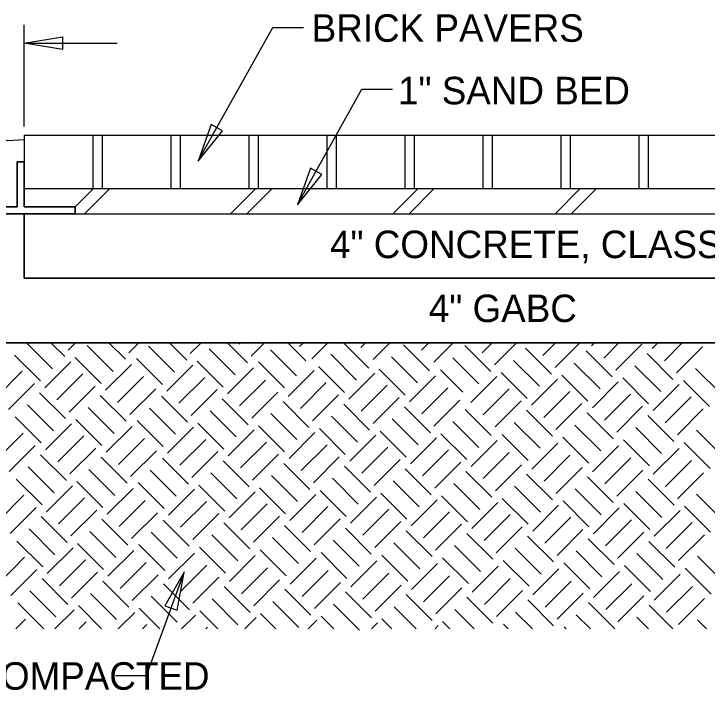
# Model space of a CAD drawing. Extents: x 1 to 16.5, y 0.6 to 9.7.
# Drawn here: x 6.813 to 9.079, y 2.964 to 5.175 of the extents above; entities that cross this region are included whole.
import ezdxf

# ---------------------------------------------------------------- set-up
doc = ezdxf.new("R2010")
doc.units = 0
for name, color, linetype in [('SD_P_Dimension Lines', 7, 'Continuous'), ('SD_P_Dimension Text', 7, 'Continuous'), ('SD_P_Prop Object Lines', 7, 'Continuous'), ('SD_P_Shading', 7, 'Continuous'), ('SD_X_Exist Object Lines', 7, 'Continuous')]:
    doc.layers.add(name, color=color, linetype=linetype)

msp = doc.modelspace()

# ---------------------------------------------------------------- linework, layer by layer
at = {"layer": 'SD_P_Dimension Lines'}
for p, q in [((6.8461, 4.8077), (6.8461, 5.1394)), ((7.4155, 4.6954), (7.6595, 5.1312)), ((7.6595, 5.1312), (7.7595, 5.1312)), ((6.8461, 5.0794), (7.1508, 5.0794)), ((7.7403, 4.5519), (7.9504, 4.9289)), ((7.9504, 4.9289), (8.0504, 4.9289)), ((7.4578, 4.8135), (7.415, 4.6942)), ((7.4944, 4.793), (7.4578, 4.8135)), ((7.415, 4.6942), (7.4944, 4.793)), ((7.7826, 4.6706), (7.74, 4.5512)), ((7.8192, 4.6502), (7.7826, 4.6706)), ((7.74, 4.5512), (7.8192, 4.6502)), ((7.369, 3.3509), (7.2454, 3.011)), ((7.369, 3.3502), (7.3066, 3.2399)), ((7.3461, 3.2255), (7.369, 3.3502)), ((7.3066, 3.2399), (7.3461, 3.2255)), ((7.2454, 3.011), (7.1454, 3.011))]:
    msp.add_line(p, q, dxfattribs=at)
msp.add_lwpolyline([(6.9711, 5.0586), (6.8461, 5.0794), (6.9711, 5.1002)], close=True, dxfattribs=at)
at = {"layer": 'SD_P_Prop Object Lines'}
for p, q in [((6.8461, 4.7787), (9.8761, 4.7787)), ((6.8461, 4.7787), (6.8461, 4.6045)), ((7.0711, 4.7787), (7.0711, 4.6045)), ((7.1011, 4.7787), (7.1011, 4.6045)), ((7.3261, 4.7787), (7.3261, 4.6045)), ((7.3561, 4.7787), (7.3561, 4.6045)), ((7.5811, 4.7787), (7.5811, 4.6045)), ((7.6111, 4.7787), (7.6111, 4.6045)), ((7.8361, 4.7787), (7.8361, 4.6045)), ((7.8661, 4.7787), (7.8661, 4.6045)), ((8.0911, 4.7787), (8.0911, 4.6045)), ((8.1211, 4.7787), (8.1211, 4.6045)), ((8.3461, 4.7787), (8.3461, 4.6045)), ((8.3761, 4.7787), (8.3761, 4.6045)), ((8.6011, 4.7787), (8.6011, 4.6045)), ((8.6311, 4.7787), (8.6311, 4.6045)), ((8.8561, 4.7787), (8.8561, 4.6045)), ((8.8861, 4.7787), (8.8861, 4.6045)), ((6.8461, 4.6045), (9.8761, 4.6045)), ((6.8461, 4.5219), (6.5724, 4.5219)), ((6.8461, 4.5219), (9.8761, 4.5219)), ((6.8461, 4.5219), (6.8461, 4.311)), ((6.8461, 4.311), (9.8761, 4.311)), ((6.5724, 4.1), (9.8761, 4.1))]:
    msp.add_line(p, q, dxfattribs=at)
msp.add_lwpolyline([(6.8461, 4.6916), (6.8461, 4.5448), (7.0131, 4.5448), (7.0131, 4.5219), (6.6844, 4.5219), (6.6844, 4.5448), (6.8234, 4.5448), (6.8234, 4.6916)], close=True, dxfattribs=at)
at = {"layer": 'SD_P_Shading'}
for points in [[(6.8234, 4.6916), (6.8234, 4.5448), (6.6844, 4.5448), (6.6844, 4.5219), (7.0131, 4.5219), (7.0131, 4.5448), (6.8461, 4.5448), (6.8461, 4.6916)], [(6.5724, 4.5219), (6.8461, 4.5219), (6.8461, 4.311), (9.8761, 4.311), (9.8761, 4.1), (6.5724, 4.1), (6.5724, 4.311)], [(6.8461, 4.5219), (9.8761, 4.5219), (9.8761, 4.311), (6.8461, 4.311)]]:
    msp.add_lwpolyline(points, close=True, dxfattribs=at)
at = {"layer": 'SD_X_Exist Object Lines'}
for p, q in [((7.0131, 4.5443), (7.0732, 4.6045)), ((7.0437, 4.5219), (7.1263, 4.6045)), ((7.521, 4.5219), (7.6036, 4.6045)), ((7.574, 4.5219), (7.6566, 4.6045)), ((8.0513, 4.5219), (8.1339, 4.6045)), ((8.1044, 4.5219), (8.1869, 4.6045)), ((8.5817, 4.5219), (8.6642, 4.6045)), ((8.6347, 4.5219), (8.7172, 4.6045)), ((6.939, 4.0149), (6.8542, 4.0997)), ((6.9788, 4.0547), (6.9334, 4.1)), ((6.9905, 4.0763), (7.0143, 4.1)), ((7.1375, 4.0062), (7.0526, 4.0911)), ((7.1773, 4.046), (7.1232, 4.1)), ((7.189, 4.0676), (7.2214, 4.1)), ((7.3379, 4.0036), (7.2531, 4.0884)), ((7.3777, 4.0433), (7.321, 4.1)), ((7.3777, 4.0433), (7.321, 4.1)), ((7.3777, 4.0433), (7.321, 4.1)), ((7.3777, 4.0433), (7.321, 4.1)), ((7.3777, 4.0433), (7.321, 4.1)), ((7.3777, 4.0433), (7.321, 4.1)), ((7.3777, 4.0433), (7.321, 4.1)), ((7.3777, 4.0433), (7.321, 4.1)), ((7.3777, 4.0433), (7.321, 4.1)), ((7.3777, 4.0433), (7.321, 4.1)), ((7.3777, 4.0433), (7.321, 4.1)), ((7.3777, 4.0433), (7.321, 4.1)), ((7.3777, 4.0433), (7.321, 4.1)), ((7.3777, 4.0433), (7.321, 4.1)), ((7.4245, 4.1), (7.3894, 4.065)), ((7.5364, 3.9949), (7.4516, 4.0798)), ((7.5762, 4.0347), (7.5108, 4.1)), ((7.5481, 4.0961), (7.5521, 4.1)), ((7.5879, 4.0563), (7.6316, 4.1)), ((7.7675, 4.0411), (7.7086, 4.1)), ((7.7675, 4.0411), (7.7086, 4.1)), ((7.7675, 4.0411), (7.7086, 4.1)), ((7.7675, 4.0411), (7.7086, 4.1)), ((7.7675, 4.0411), (7.7086, 4.1)), ((7.7675, 4.0411), (7.7086, 4.1)), ((7.7675, 4.0411), (7.7086, 4.1)), ((7.7675, 4.0411), (7.7086, 4.1)), ((7.7675, 4.0411), (7.7086, 4.1)), ((7.7675, 4.0411), (7.7086, 4.1)), ((7.7675, 4.0411), (7.7086, 4.1)), ((7.7675, 4.0411), (7.7086, 4.1)), ((7.7675, 4.0411), (7.7086, 4.1)), ((7.7466, 4.0874), (7.7592, 4.1)), ((7.7863, 4.0476), (7.8388, 4.1)), ((7.9731, 4.0173), (7.8904, 4.1)), ((7.947, 4.0848), (7.9623, 4.1)), ((7.9868, 4.045), (8.0419, 4.1)), ((8.1716, 4.0087), (8.0867, 4.0935)), ((8.1455, 4.0761), (8.1694, 4.1)), ((8.1853, 4.0363), (8.249, 4.1)), ((8.372, 4.006), (8.2872, 4.0909)), ((8.3439, 4.0674), (8.3766, 4.1)), ((8.3837, 4.0277), (8.4561, 4.1)), ((8.5705, 3.9974), (8.4856, 4.0822)), ((8.5424, 4.0588), (8.5837, 4.1)), ((8.5822, 4.019), (8.6632, 4.1)), ((8.7011, 4.0899), (8.7113, 4.1)), ((8.7409, 4.0501), (8.7908, 4.1)), ((8.7806, 4.0103), (8.8655, 4.0952)), ((8.8995, 4.0812), (8.9184, 4.1)), ((8.9393, 4.0414), (8.9979, 4.1)), ((8.9791, 4.0017), (9.0639, 4.0865)), ((6.8993, 3.9751), (6.8144, 4.06)), ((7.7369, 3.9922), (7.652, 4.0771)), ((7.9333, 3.9776), (7.8485, 4.0624)), ((8.7689, 3.9887), (8.6841, 4.0735)), ((8.9674, 3.98), (8.8825, 4.0649)), ((6.9985, 4.038), (6.9137, 3.9531)), ((7.0977, 3.9665), (7.0129, 4.0513)), ((7.2982, 3.9638), (7.2133, 4.0486)), ((7.4966, 3.9551), (7.4118, 4.04)), ((7.6971, 3.9525), (7.6122, 4.0373)), ((8.1318, 3.9689), (8.0469, 4.0538)), ((8.3322, 3.9662), (8.2474, 4.0511)), ((8.5307, 3.9576), (8.4458, 4.0424)), ((7.1121, 3.9445), (7.197, 4.0293)), ((7.3974, 4.0267), (7.3126, 3.9418)), ((7.511, 3.9331), (7.5959, 4.018)), ((7.8935, 3.9378), (7.8087, 4.0227)), ((8.092, 3.9291), (8.0072, 4.014)), ((8.7292, 3.9489), (8.6443, 4.0338)), ((8.9276, 3.9403), (8.8428, 4.0251)), ((9.1261, 3.9316), (9.0412, 4.0164)), ((6.8398, 4.0069), (6.755, 3.922)), ((7.0383, 3.9982), (6.9534, 3.9134)), ((7.1519, 3.9047), (7.2368, 3.9895)), ((7.7944, 4.0093), (7.7095, 3.9245)), ((7.9928, 4.0007), (7.908, 3.9158)), ((8.1913, 3.992), (8.1064, 3.9072)), ((8.2802, 3.9387), (8.2076, 4.0113)), ((8.3917, 3.9893), (8.3069, 3.9045)), ((8.4909, 3.9178), (8.4061, 4.0027)), ((8.6894, 3.9091), (8.6045, 3.994)), ((6.8796, 3.9671), (6.7948, 3.8822)), ((7.4372, 3.9869), (7.3524, 3.902)), ((7.5508, 3.8934), (7.6357, 3.9782)), ((7.8341, 3.9696), (7.7493, 3.8847)), ((8.5902, 3.9807), (8.5053, 3.8958)), ((8.7886, 3.972), (8.7038, 3.8872)), ((8.8878, 3.9005), (8.803, 3.9853)), ((9.0863, 3.8918), (9.0014, 3.9767)), ((7.0781, 3.9584), (6.9932, 3.8736)), ((7.1917, 3.8649), (7.2765, 3.9498)), ((7.477, 3.9471), (7.3921, 3.8623)), ((8.0326, 3.9609), (7.9477, 3.876)), ((8.231, 3.9522), (8.1462, 3.8674)), ((8.4315, 3.9496), (8.3466, 3.8647)), ((8.9871, 3.9634), (8.9022, 3.8785)), ((6.9815, 3.852), (6.8967, 3.9368)), ((7.18, 3.8433), (7.0951, 3.9281)), ((7.3804, 3.8406), (7.2956, 3.9255)), ((7.5906, 3.8536), (7.6754, 3.9384)), ((7.8739, 3.9298), (7.789, 3.8449)), ((8.0724, 3.9211), (7.9875, 3.8363)), ((8.63, 3.9409), (8.5451, 3.8561)), ((8.8284, 3.9322), (8.7436, 3.8474)), ((9.0269, 3.9236), (8.942, 3.8387)), ((7.5789, 3.832), (7.494, 3.9168)), ((7.7773, 3.8233), (7.6925, 3.9082)), ((7.9758, 3.8146), (7.8909, 3.8995)), ((8.2708, 3.9125), (8.186, 3.8276)), ((8.4713, 3.9098), (8.3864, 3.8249)), ((8.6697, 3.9011), (8.5849, 3.8163)), ((6.9417, 3.8122), (6.8569, 3.897)), ((7.1402, 3.8035), (7.0553, 3.8884)), ((7.3406, 3.8009), (7.2558, 3.8857)), ((7.5391, 3.7922), (7.4542, 3.877)), ((8.1743, 3.806), (8.0894, 3.8908)), ((8.3727, 3.7973), (8.2879, 3.8822)), ((8.5732, 3.7946), (8.4883, 3.8795)), ((8.5732, 3.7946), (8.4883, 3.8795)), ((8.5732, 3.7946), (8.4883, 3.8795)), ((8.5732, 3.7946), (8.4883, 3.8795)), ((8.5732, 3.7946), (8.4883, 3.8795)), ((8.5732, 3.7946), (8.4883, 3.8795)), ((8.8682, 3.8925), (8.7833, 3.8076)), ((9.0666, 3.8838), (8.9818, 3.7989)), ((6.902, 3.7724), (6.8171, 3.8573)), ((7.7376, 3.7835), (7.6527, 3.8684)), ((7.936, 3.7749), (7.8512, 3.8597)), ((8.7716, 3.786), (8.6868, 3.8708)), ((8.7716, 3.786), (8.6868, 3.8708)), ((8.7716, 3.786), (8.6868, 3.8708)), ((8.7716, 3.786), (8.6868, 3.8708)), ((8.7716, 3.786), (8.6868, 3.8708)), ((8.7716, 3.786), (8.6868, 3.8708)), ((8.7716, 3.786), (8.6868, 3.8708)), ((8.9701, 3.7773), (8.8852, 3.8622)), ((8.9701, 3.7773), (8.8852, 3.8622)), ((8.9701, 3.7773), (8.8852, 3.8622)), ((8.9701, 3.7773), (8.8852, 3.8622)), ((8.9701, 3.7773), (8.8852, 3.8622)), ((8.9701, 3.7773), (8.8852, 3.8622)), ((8.9701, 3.7773), (8.8852, 3.8622)), ((8.9701, 3.7773), (8.8852, 3.8622)), ((7.0012, 3.8353), (6.9164, 3.7504)), ((7.1004, 3.7637), (7.0156, 3.8486)), ((7.3009, 3.7611), (7.216, 3.8459)), ((7.4993, 3.7524), (7.4145, 3.8373)), ((8.1345, 3.7662), (8.0496, 3.8511)), ((8.3329, 3.7575), (8.2481, 3.8424)), ((8.5334, 3.7549), (8.4485, 3.8397)), ((8.7318, 3.7462), (8.647, 3.8311)), ((7.1148, 3.7418), (7.1997, 3.8266)), ((7.4001, 3.8239), (7.3153, 3.7391)), ((7.5137, 3.7304), (7.5986, 3.8153)), ((7.6978, 3.7438), (7.6129, 3.8286)), ((7.8962, 3.7351), (7.8114, 3.8199)), ((8.0947, 3.7264), (8.0099, 3.8113)), ((8.9303, 3.7375), (8.8455, 3.8224)), ((9.1288, 3.7289), (9.0439, 3.8137)), ((6.8425, 3.8042), (6.7577, 3.7193)), ((7.041, 3.7955), (6.9561, 3.7106)), ((7.1546, 3.702), (7.2395, 3.7868)), ((7.797, 3.8066), (7.7122, 3.7218)), ((7.9955, 3.798), (7.9107, 3.7131)), ((8.194, 3.7893), (8.1091, 3.7044)), ((8.2932, 3.7178), (8.2083, 3.8026)), ((8.4936, 3.7151), (8.4088, 3.7999)), ((8.6921, 3.7064), (8.6072, 3.7913)), ((6.8823, 3.7644), (6.7975, 3.6795)), ((7.4399, 3.7842), (7.3551, 3.6993)), ((7.5535, 3.6907), (7.6384, 3.7755)), ((7.8368, 3.7668), (7.752, 3.682)), ((8.3076, 3.6958), (8.3924, 3.7806)), ((8.506, 3.6871), (8.5909, 3.772)), ((8.7045, 3.6785), (8.7893, 3.7633)), ((8.8905, 3.6978), (8.8057, 3.7826)), ((9.089, 3.6891), (9.0041, 3.774)), ((7.0808, 3.7557), (6.9959, 3.6709)), ((7.1944, 3.6622), (7.2792, 3.7471)), ((7.4797, 3.7444), (7.3948, 3.6595)), ((8.0353, 3.7582), (7.9504, 3.6733)), ((8.2337, 3.7495), (8.1489, 3.6647)), ((8.3473, 3.656), (8.4322, 3.7409)), ((8.903, 3.6698), (8.9878, 3.7546)), ((6.9842, 3.6492), (6.8994, 3.7341)), ((7.1827, 3.6406), (7.0978, 3.7254)), ((7.3831, 3.6379), (7.2983, 3.7228)), ((7.5933, 3.6509), (7.6781, 3.7357)), ((7.8766, 3.7271), (7.7917, 3.6422)), ((8.0751, 3.7184), (7.9902, 3.6336)), ((8.5458, 3.6473), (8.6307, 3.7322)), ((8.7443, 3.6387), (8.8291, 3.7235)), ((6.9444, 3.6095), (6.8596, 3.6943)), ((7.5816, 3.6293), (7.4967, 3.7141)), ((7.78, 3.6206), (7.6952, 3.7054)), ((7.9785, 3.6119), (7.8936, 3.6968)), ((8.2735, 3.7097), (8.1887, 3.6249)), ((8.3871, 3.6162), (8.472, 3.7011)), ((8.9427, 3.63), (9.0276, 3.7149)), ((7.1429, 3.6008), (7.058, 3.6857)), ((7.3433, 3.5981), (7.2585, 3.683)), ((7.5418, 3.5895), (7.4569, 3.6743)), ((8.177, 3.6033), (8.0921, 3.6881)), ((8.3754, 3.5946), (8.2906, 3.6795)), ((8.5856, 3.6076), (8.6704, 3.6924)), ((8.784, 3.5989), (8.8689, 3.6838)), ((8.9825, 3.5902), (9.0674, 3.6751)), ((6.9047, 3.5697), (6.8198, 3.6545)), ((7.7403, 3.5808), (7.6554, 3.6657)), ((7.9387, 3.5722), (7.8539, 3.657)), ((8.5739, 3.5859), (8.489, 3.6708)), ((8.7723, 3.5773), (8.6875, 3.6621)), ((8.9708, 3.5686), (8.8859, 3.6535)), ((7.0039, 3.6326), (6.9191, 3.5477)), ((7.1031, 3.561), (7.0183, 3.6459)), ((7.3036, 3.5584), (7.2187, 3.6432)), ((7.502, 3.5497), (7.4172, 3.6346)), ((8.1372, 3.5635), (8.0523, 3.6483)), ((8.3356, 3.5548), (8.2508, 3.6397)), ((8.5341, 3.5462), (8.4492, 3.631)), ((7.1175, 3.539), (7.2024, 3.6239)), ((7.4028, 3.6212), (7.318, 3.5364)), ((7.6013, 3.6126), (7.5164, 3.5277)), ((7.7005, 3.541), (7.6156, 3.6259)), ((7.7997, 3.6039), (7.7149, 3.5191)), ((7.8989, 3.5324), (7.8141, 3.6172)), ((8.0974, 3.5237), (8.0126, 3.6086)), ((8.7326, 3.5375), (8.6477, 3.6224)), ((8.931, 3.5288), (8.8462, 3.6137)), ((9.1295, 3.5202), (9.0446, 3.605)), ((6.8452, 3.6015), (6.7604, 3.5166)), ((7.0437, 3.5928), (6.9588, 3.5079)), ((7.1573, 3.4993), (7.2422, 3.5841)), ((7.4426, 3.5815), (7.3577, 3.4966)), ((7.9982, 3.5952), (7.9134, 3.5104)), ((8.1967, 3.5866), (8.1118, 3.5017)), ((8.2959, 3.515), (8.211, 3.5999)), ((8.4943, 3.5064), (8.4095, 3.5912)), ((8.6928, 3.4977), (8.6079, 3.5826)), ((6.885, 3.5617), (6.8002, 3.4768)), ((7.6411, 3.5728), (7.5562, 3.4879)), ((7.8395, 3.5641), (7.7547, 3.4793)), ((8.3951, 3.5779), (8.3103, 3.4931)), ((8.5936, 3.5693), (8.5087, 3.4844)), ((8.792, 3.5606), (8.7072, 3.4757)), ((8.8912, 3.4891), (8.8064, 3.5739)), ((9.0897, 3.4804), (9.0048, 3.5652)), ((7.0835, 3.553), (6.9986, 3.4682)), ((7.1971, 3.4595), (7.2819, 3.5444)), ((7.4824, 3.5417), (7.3975, 3.4568)), ((8.038, 3.5555), (7.9531, 3.4706)), ((8.2364, 3.5468), (8.1516, 3.462)), ((8.4349, 3.5381), (8.35, 3.4533)), ((8.9905, 3.5519), (8.9057, 3.4671)), ((6.9869, 3.4465), (6.9021, 3.5314)), ((7.1854, 3.4379), (7.1005, 3.5227)), ((7.3858, 3.4352), (7.301, 3.5201)), ((7.6808, 3.533), (7.596, 3.4482)), ((7.8793, 3.5244), (7.7944, 3.4395)), ((8.0778, 3.5157), (7.9929, 3.4308)), ((8.6334, 3.5295), (8.5485, 3.4446)), ((8.8318, 3.5208), (8.747, 3.436)), ((6.9471, 3.4068), (6.8623, 3.4916)), ((7.5843, 3.4265), (7.4994, 3.5114)), ((7.7827, 3.4179), (7.6979, 3.5027)), ((7.9812, 3.4092), (7.8963, 3.4941)), ((8.2762, 3.507), (8.1914, 3.4222)), ((8.4747, 3.4984), (8.3898, 3.4135)), ((9.0303, 3.5122), (8.9454, 3.4273)), ((7.1456, 3.3981), (7.0607, 3.4829)), ((7.346, 3.3954), (7.2612, 3.4803)), ((7.5445, 3.3868), (7.4596, 3.4716)), ((8.1797, 3.4006), (8.0948, 3.4854)), ((8.3781, 3.3919), (8.2933, 3.4767)), ((8.5766, 3.3832), (8.4917, 3.4681)), ((8.6731, 3.4897), (8.5883, 3.4049)), ((8.8716, 3.481), (8.7867, 3.3962)), ((9.0701, 3.4724), (8.9852, 3.3875)), ((6.9074, 3.367), (6.8225, 3.4518)), ((7.743, 3.3781), (7.6581, 3.463)), ((7.9414, 3.3694), (7.8566, 3.4543)), ((8.1399, 3.3608), (8.055, 3.4456)), ((8.775, 3.3746), (8.6902, 3.4594)), ((8.9735, 3.3659), (8.8886, 3.4507)), ((7.0066, 3.4299), (6.9218, 3.345)), ((7.1058, 3.3583), (7.021, 3.4432)), ((7.3063, 3.3557), (7.2214, 3.4405)), ((7.5047, 3.347), (7.4199, 3.4318)), ((7.7032, 3.3383), (7.6183, 3.4232)), ((8.3383, 3.3521), (8.2535, 3.437)), ((8.5368, 3.3434), (8.4519, 3.4283)), ((7.1202, 3.3363), (7.2051, 3.4212)), ((7.3187, 3.3277), (7.4035, 3.4125)), ((7.5171, 3.319), (7.602, 3.4039)), ((7.9016, 3.3297), (7.8168, 3.4145)), ((8.1001, 3.321), (8.0152, 3.4059)), ((8.7353, 3.3348), (8.6504, 3.4196)), ((8.9337, 3.3261), (8.8489, 3.411)), ((9.1322, 3.3175), (9.0473, 3.4023)), ((6.8479, 3.3987), (6.7631, 3.3139)), ((7.0464, 3.3901), (6.9615, 3.3052)), ((7.16, 3.2966), (7.2449, 3.3814)), ((7.7156, 3.3103), (7.8005, 3.3952)), ((7.9141, 3.3017), (7.9989, 3.3865)), ((8.1125, 3.293), (8.1974, 3.3779)), ((8.2986, 3.3123), (8.2137, 3.3972)), ((8.497, 3.3037), (8.4122, 3.3885)), ((8.6955, 3.295), (8.6106, 3.3799)), ((6.8877, 3.359), (6.8029, 3.2741)), ((7.3585, 3.2879), (7.4433, 3.3728)), ((7.5569, 3.2792), (7.6418, 3.3641)), ((7.7554, 3.2706), (7.8402, 3.3554)), ((8.311, 3.2844), (8.3958, 3.3692)), ((8.5094, 3.2757), (8.5943, 3.3605)), ((8.8939, 3.2863), (8.8091, 3.3712)), ((9.0924, 3.2777), (9.0075, 3.3625)), ((7.0862, 3.3503), (7.0013, 3.2654)), ((7.1998, 3.2568), (7.2846, 3.3416)), ((7.3982, 3.2481), (7.4831, 3.333)), ((7.9538, 3.2619), (8.0387, 3.3468)), ((8.1523, 3.2532), (8.2371, 3.3381)), ((8.7079, 3.267), (8.7928, 3.3519)), ((8.9064, 3.2584), (8.9912, 3.3432)), ((6.9896, 3.2438), (6.9047, 3.3287)), ((7.1881, 3.2352), (7.1032, 3.32)), ((7.3865, 3.2265), (7.3017, 3.3113)), ((7.5967, 3.2395), (7.6815, 3.3243)), ((7.7952, 3.2308), (7.88, 3.3156)), ((8.3508, 3.2446), (8.4356, 3.3294)), ((8.5492, 3.2359), (8.6341, 3.3208)), ((8.7477, 3.2273), (8.8325, 3.3121)), ((6.9498, 3.204), (6.865, 3.2889)), ((7.585, 3.2178), (7.5001, 3.3027)), ((7.7834, 3.2092), (7.6986, 3.294)), ((7.9936, 3.2221), (8.0785, 3.307)), ((8.1921, 3.2135), (8.2769, 3.2983)), ((8.3905, 3.2048), (8.4754, 3.2897)), ((8.9461, 3.2186), (9.031, 3.3034)), ((7.1483, 3.1954), (7.0634, 3.2802)), ((7.3467, 3.1867), (7.2619, 3.2716)), ((7.9819, 3.2005), (7.897, 3.2854)), ((8.1804, 3.1918), (8.0955, 3.2767)), ((8.3788, 3.1832), (8.294, 3.268)), ((8.589, 3.1961), (8.6738, 3.281)), ((8.7874, 3.1875), (8.8723, 3.2723)), ((8.9859, 3.1788), (9.0708, 3.2637)), ((6.9101, 3.1643), (6.8252, 3.2491)), ((7.5452, 3.1781), (7.4604, 3.2629)), ((7.7437, 3.1694), (7.6588, 3.2542)), ((7.9421, 3.1607), (7.8573, 3.2456)), ((8.5773, 3.1745), (8.4924, 3.2594)), ((8.777, 3.1645), (8.6909, 3.2507)), ((8.9668, 3.1645), (8.8893, 3.242)), ((7.0093, 3.2271), (6.9467, 3.1645)), ((7.0996, 3.1645), (7.0237, 3.2405)), ((7.2078, 3.2185), (7.1538, 3.1645)), ((7.2894, 3.1645), (7.2221, 3.2318)), ((7.4792, 3.1645), (7.4206, 3.2231)), ((8.1281, 3.1645), (8.0557, 3.2369)), ((8.3179, 3.1645), (8.2542, 3.2283)), ((8.5077, 3.1645), (8.4527, 3.2196)), ((6.8506, 3.196), (6.8191, 3.1645)), ((7.4062, 3.2098), (7.361, 3.1645)), ((7.6047, 3.2012), (7.5681, 3.1645)), ((7.669, 3.1645), (7.619, 3.2145)), ((7.8588, 3.1645), (7.8175, 3.2058)), ((8.0486, 3.1645), (8.016, 3.1971)), ((8.6975, 3.1645), (8.6511, 3.2109)), ((8.8873, 3.1645), (8.8496, 3.2023)), ((7.0491, 3.1874), (7.0263, 3.1645)), ((7.2475, 3.1787), (7.2334, 3.1645)), ((7.8032, 3.1925), (7.7752, 3.1645)), ((8.0016, 3.1838), (7.9823, 3.1645)), ((8.2001, 3.1752), (8.1895, 3.1645)), ((8.2384, 3.1645), (8.2144, 3.1885)), ((8.4281, 3.1645), (8.4129, 3.1798)), ((9.0771, 3.1645), (9.048, 3.1936)), ((7.446, 3.17), (7.4405, 3.1645)), ((8.6179, 3.1645), (8.6113, 3.1712))]:
    msp.add_line(p, q, dxfattribs=at)
msp.add_lwpolyline([(6.8461, 4.7638), (6.7926, 4.7599), (6.7425, 4.7805), (6.6924, 4.7697), (6.6335, 4.7599), (6.5825, 4.7697), (6.5314, 4.7815), (6.4794, 4.7687), (6.4234, 4.7667), (6.3674, 4.7559), (6.3174, 4.7667), (6.2673, 4.7726)], dxfattribs=at)

# ---------------------------------------------------------------- texts
at = {"layer": 'SD_P_Dimension Text'}
for s, p in [('BRICK PAVERS', (7.7863, 5.0841)), ('1" SAND BED', (8.0684, 4.8796)), ('4" CONCRETE, CLASS B', (7.8461, 4.3767)), ('4" GABC', (8.1691, 4.1676)), ('SUBGRADE COMPACTED', (5.9746, 2.9654))]:
    msp.add_text(s, height=0.09, dxfattribs=at).set_placement(p)

doc.saveas('drawing.dxf')
